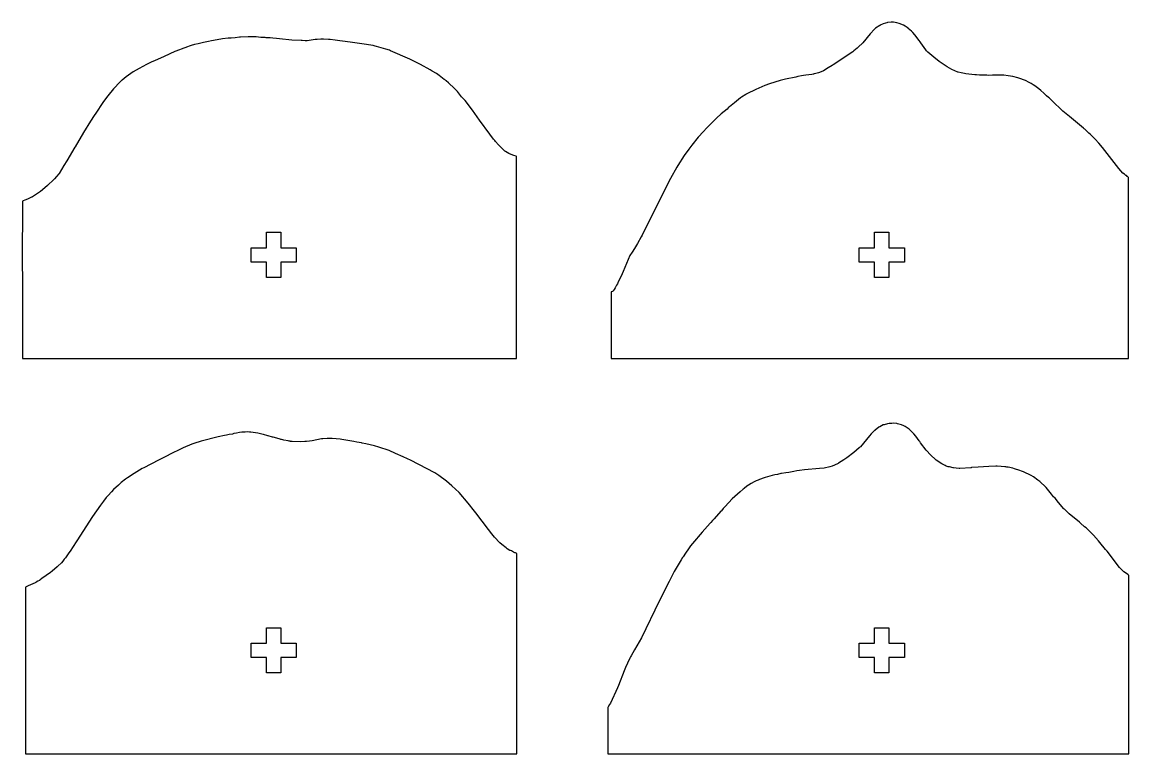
# Model space of a CAD drawing. Header units: metres. Extents: x -88 to 939, y 68 to 1362.
# Drawn here: x -78.1 to 286, y 328.1 to 568.6 of the extents above; entities that cross this region are included whole.
import ezdxf

# ---------------------------------------------------------------- set-up
doc = ezdxf.new("R2010")
doc.units = ezdxf.units.M

msp = doc.modelspace()

# ---------------------------------------------------------------- linework, layer by layer
for p, q in [((205.109, 568.081), (204.194, 567.609)), ((205.934, 568.292), (205.109, 568.081)), ((206.339, 568.423), (205.934, 568.292)), ((206.562, 568.462), (206.339, 568.423)), ((207.794, 568.63), (206.562, 568.462)), ((208.538, 568.573), (207.794, 568.63)), ((209.627, 568.395), (208.538, 568.573)), ((210.369, 568.203), (209.627, 568.395)), ((211.817, 567.614), (210.369, 568.203)), ((200.897, 564.787), (198.418, 561.881)), ((202.329, 566.286), (200.897, 564.787)), ((202.655, 566.598), (202.329, 566.286)), ((204.009, 567.493), (202.655, 566.598)), ((204.12, 567.57), (204.009, 567.493)), ((204.161, 567.597), (204.12, 567.57)), ((204.194, 567.609), (204.161, 567.597)), ((212.401, 567.306), (211.817, 567.614)), ((213.381, 566.607), (212.401, 567.306)), ((213.43, 566.559), (213.381, 566.607)), ((214.467, 565.711), (213.43, 566.559)), ((214.872, 565.266), (214.467, 565.711)), ((215.565, 564.421), (214.872, 565.266)), ((216.955, 562.589), (215.565, 564.421)), ((-23.1299, 560.714), (-23.6255, 560.543)), ((-22.4774, 560.91), (-23.1299, 560.714)), ((-21.3218, 561.232), (-22.4774, 560.91)), ((-20.1617, 561.521), (-21.3218, 561.232)), ((-18.3682, 561.91), (-20.1617, 561.521)), ((-16.7453, 562.31), (-18.3682, 561.91)), ((-15.7461, 562.485), (-16.7453, 562.31)), ((-15.118, 562.608), (-15.7461, 562.485)), ((-12.1158, 563.096), (-15.118, 562.608)), ((-10.2903, 563.314), (-12.1158, 563.096)), ((-9.2488, 563.414), (-10.2903, 563.314)), ((-8.0333, 563.473), (-9.2488, 563.414)), ((-6.6013, 563.654), (-8.0333, 563.473)), ((-6.2198, 563.684), (-6.6013, 563.654)), ((-3.6743, 563.819), (-6.2198, 563.684)), ((-2.1904, 563.771), (-3.6743, 563.819)), ((-1.1083, 563.752), (-2.1904, 563.771)), ((0.5023, 563.581), (-1.1083, 563.752)), ((0.6893, 563.579), (0.5023, 563.581)), ((1.9063, 563.528), (0.6893, 563.579)), ((2.236, 563.498), (1.9063, 563.528)), ((2.3535, 563.48), (2.236, 563.498)), ((3.5437, 563.421), (2.3535, 563.48)), ((4.3859, 563.407), (3.5437, 563.421)), ((5.6117, 563.229), (4.3859, 563.407)), ((6.5989, 563.168), (5.6117, 563.229)), ((10.6636, 562.727), (6.5989, 563.168)), ((13.6795, 562.546), (10.6636, 562.727)), ((14.0576, 562.548), (13.6795, 562.546)), ((15.0297, 562.483), (14.0576, 562.548)), ((15.6657, 562.518), (15.0297, 562.483)), ((18.2863, 562.909), (15.6657, 562.518)), ((19.0385, 562.945), (18.2863, 562.909)), ((20.2428, 563.029), (19.0385, 562.945)), ((20.3253, 563.038), (20.2428, 563.029)), ((20.7485, 563.068), (20.3253, 563.038)), ((21.0213, 563.066), (20.7485, 563.068)), ((22.7448, 562.916), (21.0213, 563.066)), ((23.28, 562.912), (22.7448, 562.916)), ((24.8925, 562.717), (23.28, 562.912)), ((26.4941, 562.471), (24.8925, 562.717)), ((27.3085, 562.404), (26.4941, 562.471)), ((29.8001, 562.092), (27.3085, 562.404)), ((35.2063, 561.309), (29.8001, 562.092)), ((35.8252, 561.202), (35.2063, 561.309)), ((36.6312, 561.031), (35.8252, 561.202)), ((37.3588, 560.909), (36.6312, 561.031)), ((38.0543, 560.757), (37.3588, 560.909)), ((38.5499, 560.62), (38.0543, 560.757)), ((41.5738, 559.73), (38.5499, 560.62)), ((198.418, 561.881), (196.944, 560.378)), ((217.335, 562.124), (216.955, 562.589)), ((217.553, 561.838), (217.335, 562.124)), ((219.198, 559.482), (217.553, 561.838)), ((-31.5625, 557.224), (-34.3394, 556.071)), ((-31.2984, 557.353), (-31.5625, 557.224)), ((-27.7829, 558.939), (-31.2984, 557.353)), ((-26.2549, 559.575), (-27.7829, 558.939)), ((-25.7137, 559.75), (-26.2549, 559.575)), ((-23.6255, 560.543), (-25.7137, 559.75)), ((42.744, 559.365), (41.5738, 559.73)), ((43.0648, 559.247), (42.744, 559.365)), ((49.4354, 556.432), (43.0648, 559.247)), ((195.188, 558.916), (188.687, 554.613)), ((195.55, 559.195), (195.188, 558.916)), ((196.611, 560.052), (195.55, 559.195)), ((196.944, 560.378), (196.611, 560.052)), ((219.404, 559.239), (219.198, 559.482)), ((219.867, 558.785), (219.404, 559.239)), ((221.774, 557.077), (219.867, 558.785)), ((223.587, 555.726), (221.774, 557.077)), ((-39.5861, 553.427), (-41.4921, 552.291)), ((-37.1146, 554.72), (-39.5861, 553.427)), ((-35.6155, 555.465), (-37.1146, 554.72)), ((-34.3394, 556.071), (-35.6155, 555.465)), ((49.6741, 556.338), (49.4354, 556.432)), ((50.323, 555.998), (49.6741, 556.338)), ((52.9874, 554.659), (50.323, 555.998)), ((56.2012, 552.957), (52.9874, 554.659)), ((187.111, 553.586), (185.527, 552.665)), ((188.361, 554.375), (187.111, 553.586)), ((188.544, 554.504), (188.361, 554.375)), ((188.687, 554.613), (188.544, 554.504)), ((224.616, 555.027), (223.587, 555.726)), ((225.839, 554.142), (224.616, 555.027)), ((226.169, 553.928), (225.839, 554.142)), ((227.708, 553.021), (226.169, 553.928)), ((-43.7962, 550.628), (-45.172, 549.548)), ((-41.4921, 552.291), (-43.7962, 550.628)), ((56.8047, 552.56), (56.2012, 552.957)), ((58.2123, 551.725), (56.8047, 552.56)), ((59.0616, 551.134), (58.2123, 551.725)), ((60.7955, 549.817), (59.0616, 551.134)), ((61.1746, 549.552), (60.7955, 549.817)), ((173.044, 549.898), (171.759, 549.569)), ((176.412, 550.573), (173.044, 549.898)), ((177.061, 550.729), (176.412, 550.573)), ((178.337, 550.932), (177.061, 550.729)), ((178.964, 551.062), (178.337, 550.932)), ((179.696, 551.151), (178.964, 551.062)), ((181.683, 551.457), (179.696, 551.151)), ((182.224, 551.553), (181.683, 551.457)), ((182.356, 551.585), (182.224, 551.553)), ((182.542, 551.642), (182.356, 551.585)), ((183.447, 551.873), (182.542, 551.642)), ((183.93, 552.013), (183.447, 551.873)), ((185.305, 552.564), (183.93, 552.013)), ((185.527, 552.665), (185.305, 552.564)), ((229.706, 552.18), (227.708, 553.021)), ((229.834, 552.148), (229.706, 552.18)), ((230.822, 551.923), (229.834, 552.148)), ((231.941, 551.72), (230.822, 551.923)), ((232.33, 551.627), (231.941, 551.72)), ((235.261, 551.315), (232.33, 551.627)), ((235.908, 551.287), (235.261, 551.315)), ((236.822, 551.198), (235.908, 551.287)), ((237.475, 551.236), (236.822, 551.198)), ((238.299, 551.198), (237.475, 551.236)), ((239.222, 551.183), (238.299, 551.198)), ((239.717, 551.137), (239.222, 551.183)), ((241.124, 551.204), (239.717, 551.137)), ((241.809, 551.248), (241.124, 551.204)), ((242.3, 551.239), (241.809, 551.248)), ((242.67, 551.207), (242.3, 551.239)), ((243.916, 551.211), (242.67, 551.207)), ((244.158, 551.174), (243.916, 551.211)), ((244.809, 551.15), (244.158, 551.174)), ((246.252, 551.015), (244.809, 551.15)), ((247.803, 550.748), (246.252, 551.015)), ((249.478, 550.307), (247.803, 550.748)), ((250.116, 550.097), (249.478, 550.307)), ((251.69, 549.521), (250.116, 550.097)), ((-47.9903, 546.69), (-49.8391, 544.417)), ((-47.9079, 546.783), (-47.9903, 546.69)), ((-47.3975, 547.324), (-47.9079, 546.783)), ((-46.4868, 548.335), (-47.3975, 547.324)), ((-45.8374, 548.956), (-46.4868, 548.335)), ((-45.3236, 549.422), (-45.8374, 548.956)), ((-45.172, 549.548), (-45.3236, 549.422)), ((61.3964, 549.358), (61.1746, 549.552)), ((62.1945, 548.726), (61.3964, 549.358)), ((64.1664, 546.835), (62.1945, 548.726)), ((65.0965, 545.787), (64.1664, 546.835)), ((163.246, 546.519), (160.26, 545.019)), ((166.201, 547.765), (163.246, 546.519)), ((167.773, 548.326), (166.201, 547.765)), ((171.249, 549.429), (167.773, 548.326)), ((171.759, 549.569), (171.249, 549.429)), ((251.951, 549.408), (251.69, 549.521)), ((253.14, 548.833), (251.951, 549.408)), ((253.793, 548.456), (253.14, 548.833)), ((254.521, 548.006), (253.793, 548.456)), ((255.036, 547.663), (254.521, 548.006)), ((256.326, 546.676), (255.036, 547.663)), ((257.06, 546.134), (256.326, 546.676)), ((258.007, 545.288), (257.06, 546.134)), ((-51.2367, 542.577), (-51.5077, 542.207)), ((-49.8391, 544.417), (-51.2367, 542.577)), ((66.5164, 544.113), (65.0965, 545.787)), ((67.6766, 542.831), (66.5164, 544.113)), ((70.045, 539.69), (67.6766, 542.831)), ((158.249, 543.721), (156.211, 542.137)), ((158.512, 543.914), (158.249, 543.721)), ((159.965, 544.859), (158.512, 543.914)), ((160.136, 544.962), (159.965, 544.859)), ((160.26, 545.019), (160.136, 544.962)), ((258.37, 544.911), (258.007, 545.288)), ((258.933, 544.416), (258.37, 544.911)), ((259.587, 543.888), (258.933, 544.416)), ((259.844, 543.652), (259.587, 543.888)), ((260.277, 543.221), (259.844, 543.652)), ((261.871, 541.683), (260.277, 543.221)), ((-51.5077, 542.207), (-53.7968, 538.757)), ((72.3663, 536.401), (70.045, 539.69)), ((153.796, 540.07), (151.879, 538.445)), ((154.168, 540.427), (153.796, 540.07)), ((154.278, 540.542), (154.168, 540.427)), ((154.622, 540.835), (154.278, 540.542)), ((156.211, 542.137), (154.622, 540.835)), ((263.037, 540.603), (261.871, 541.683)), ((264.064, 539.617), (263.037, 540.603)), ((264.292, 539.379), (264.064, 539.617)), ((265.942, 538.004), (264.292, 539.379)), ((-55.565, 536.08), (-57.8749, 532.371)), ((-54.3486, 537.959), (-55.565, 536.08)), ((-53.7968, 538.757), (-54.3486, 537.959)), ((75.7417, 531.812), (72.3663, 536.401)), ((148.711, 535.46), (148.096, 534.867)), ((149.112, 535.875), (148.711, 535.46)), ((150.365, 537.107), (149.112, 535.875)), ((151.879, 538.445), (150.365, 537.107)), ((266.477, 537.582), (265.942, 538.004)), ((271.023, 533.791), (266.477, 537.582)), ((-57.8749, 532.371), (-60.6282, 527.67)), ((77.0338, 530.142), (75.7417, 531.812)), ((146.088, 532.714), (144.321, 530.845)), ((146.999, 533.748), (146.088, 532.714)), ((148.096, 534.867), (146.999, 533.748)), ((271.31, 533.561), (271.023, 533.791)), ((271.5, 533.392), (271.31, 533.561)), ((272.847, 532.117), (271.5, 533.392)), ((273.35, 531.706), (272.847, 532.117)), ((274.59, 530.491), (273.35, 531.706)), ((77.4023, 529.68), (77.0338, 530.142)), ((77.6254, 529.43), (77.4023, 529.68)), ((78.5932, 528.251), (77.6254, 529.43)), ((78.845, 528.028), (78.5932, 528.251)), ((80.5781, 526.358), (78.845, 528.028)), ((142.208, 528.187), (141.248, 526.899)), ((144.321, 530.845), (142.208, 528.187)), ((274.915, 530.147), (274.59, 530.491)), ((276.115, 528.796), (274.915, 530.147)), ((277.252, 527.463), (276.115, 528.796)), ((-60.702, 527.552), (-63.3736, 523.064)), ((-60.6282, 527.67), (-60.702, 527.552)), ((80.6973, 526.263), (80.5781, 526.358)), ((80.9166, 526.132), (80.6973, 526.263)), ((81.9814, 525.473), (80.9166, 526.132)), ((83.3496, 524.925), (81.9814, 525.473)), ((83.7235, 524.75), (83.3496, 524.925)), ((84.4823, 524.533), (83.7235, 524.75)), ((84.5746, 524.503), (84.4823, 524.533)), ((84.5815, 489.518), (84.5746, 524.503)), ((139.741, 524.798), (137.629, 521.522)), ((141.248, 526.899), (139.741, 524.798)), ((282.683, 520.55), (277.252, 527.463)), ((-64.2875, 521.452), (-65.1067, 520.201)), ((-63.3736, 523.064), (-64.2875, 521.452)), ((137.269, 520.922), (135.163, 517.193)), ((137.629, 521.522), (137.269, 520.922)), ((-67.3697, 517.085), (-67.6994, 516.73)), ((-66.7719, 517.847), (-67.3697, 517.085)), ((-66.0076, 518.758), (-66.7719, 517.847)), ((-65.9096, 518.9), (-66.0076, 518.758)), ((-65.1067, 520.201), (-65.9096, 518.9)), ((135.163, 517.193), (131.097, 509.204)), ((284.035, 519.001), (282.683, 520.55)), ((284.488, 518.687), (284.035, 519.001)), ((285.024, 518.238), (284.488, 518.687)), ((285.174, 518.155), (285.024, 518.238)), ((285.468, 517.883), (285.174, 518.155)), ((285.524, 517.858), (285.468, 517.883)), ((285.721, 517.69), (285.524, 517.858)), ((285.822, 517.597), (285.721, 517.69)), ((285.831, 517.573), (285.822, 517.597)), ((285.83, 458.055), (285.831, 517.573)), ((-71.3604, 513.489), (-72.0256, 512.938)), ((-69.7377, 514.915), (-71.3604, 513.489)), ((-69.6864, 514.958), (-69.7377, 514.915)), ((-69.5723, 515.066), (-69.6864, 514.958)), ((-67.6994, 516.73), (-69.5723, 515.066)), ((-77.8954, 509.783), (-78.0362, 489.263)), ((-77.6898, 509.868), (-77.8954, 509.783)), ((-77.1805, 510.066), (-77.6898, 509.868)), ((-76.2458, 510.446), (-77.1805, 510.066)), ((-75.4083, 510.842), (-76.2458, 510.446)), ((-74.9228, 511.091), (-75.4083, 510.842)), ((-74.825, 511.138), (-74.9228, 511.091)), ((-74.6837, 511.216), (-74.825, 511.138)), ((-72.0256, 512.938), (-74.6837, 511.216)), ((131.097, 509.204), (125.874, 498.538)), ((2.3097, 494.479), (2.3097, 499.544)), ((2.3097, 499.544), (7.0646, 499.544)), ((7.0646, 499.544), (7.0646, 494.479)), ((202.31, 494.479), (202.31, 499.544)), ((202.31, 499.544), (207.065, 499.544)), ((207.065, 499.544), (207.065, 494.479)), ((124.301, 495.893), (123.359, 494.26)), ((125.587, 498.014), (124.301, 495.893)), ((125.874, 498.538), (125.587, 498.014)), ((-2.755, 489.725), (-2.755, 494.479)), ((-2.755, 494.479), (2.3097, 494.479)), ((7.0646, 494.479), (12.1294, 494.479)), ((12.1294, 494.479), (12.1294, 489.725)), ((121.885, 491.889), (121.247, 490.543)), ((122.572, 493.057), (121.885, 491.889)), ((123.359, 494.26), (122.572, 493.057)), ((197.245, 489.725), (197.245, 494.479)), ((197.245, 494.479), (202.31, 494.479)), ((207.065, 494.479), (212.129, 494.479)), ((212.129, 494.479), (212.129, 489.725)), ((-78.0362, 489.263), (-78.0543, 488.703)), ((-78.0543, 488.703), (-77.9973, 487.654)), ((2.3097, 489.725), (-2.755, 489.725)), ((2.3097, 484.66), (2.3097, 489.725)), ((12.1294, 489.725), (7.0646, 489.725)), ((7.0646, 489.725), (7.0646, 484.66)), ((84.5752, 458.055), (84.5937, 488.957)), ((84.5937, 488.957), (84.5815, 489.518)), ((121.247, 490.543), (119.63, 486.599)), ((202.31, 489.725), (197.245, 489.725)), ((202.31, 484.66), (202.31, 489.725)), ((212.129, 489.725), (207.065, 489.725)), ((207.065, 489.725), (207.065, 484.66)), ((-77.9973, 487.654), (-78.0018, 487.454)), ((-78.0018, 487.454), (-77.943, 486.012)), ((-77.943, 486.012), (-77.9599, 485.411)), ((-77.9599, 485.411), (-77.8956, 483.931)), ((7.0646, 484.66), (2.3097, 484.66)), ((119.335, 485.918), (117.89, 482.921)), ((119.63, 486.599), (119.335, 485.918)), ((207.065, 484.66), (202.31, 484.66)), ((-77.8956, 483.931), (-77.8956, 458.055)), ((116.671, 480.777), (116.295, 480.339)), ((116.965, 481.248), (116.671, 480.777)), ((117.473, 482.17), (116.965, 481.248)), ((117.733, 482.607), (117.473, 482.17)), ((117.89, 482.921), (117.733, 482.607)), ((115.646, 479.877), (115.644, 458.055)), ((115.711, 479.911), (115.646, 479.877)), ((116.123, 480.104), (115.711, 479.911)), ((116.295, 480.339), (116.123, 480.104)), ((-77.8956, 458.055), (84.5752, 458.055)), ((115.644, 458.055), (285.83, 458.055)), ((-8.8574, 433.213), (-9.9641, 433.02)), ((-8.3825, 433.344), (-8.8574, 433.213)), ((-7.5225, 433.476), (-8.3825, 433.344)), ((-6.5865, 433.701), (-7.5225, 433.476)), ((-5.7699, 433.787), (-6.5865, 433.701)), ((-4.7473, 433.844), (-5.7699, 433.787)), ((-4.0667, 433.896), (-4.7473, 433.844)), ((-3.2985, 433.844), (-4.0667, 433.896)), ((-2.828, 433.844), (-3.2985, 433.844)), ((-2.0739, 433.691), (-2.828, 433.844)), ((-0.4823, 433.445), (-2.0739, 433.691)), ((1.2457, 433.037), (-0.4823, 433.445)), ((201.244, 433.22), (200.665, 432.567)), ((202.234, 434.233), (201.244, 433.22)), ((202.347, 434.353), (202.234, 434.233)), ((202.376, 434.38), (202.347, 434.353)), ((202.51, 434.469), (202.376, 434.38)), ((202.579, 434.526), (202.51, 434.469)), ((203.699, 435.428), (202.579, 434.526)), ((204.026, 435.618), (203.699, 435.428)), ((205.184, 436.2), (204.026, 435.618)), ((205.383, 436.271), (205.184, 436.2)), ((205.438, 436.282), (205.383, 436.271)), ((206.532, 436.579), (205.438, 436.282)), ((207.15, 436.659), (206.532, 436.579)), ((207.955, 436.713), (207.15, 436.659)), ((208.696, 436.779), (207.955, 436.713)), ((209.678, 436.619), (208.696, 436.779)), ((209.896, 436.609), (209.678, 436.619)), ((211.158, 436.263), (209.896, 436.609)), ((211.231, 436.233), (211.158, 436.263)), ((211.973, 435.906), (211.231, 436.233)), ((212.443, 435.644), (211.973, 435.906)), ((213.38, 435.023), (212.443, 435.644)), ((213.683, 434.829), (213.38, 435.023)), ((213.957, 434.576), (213.683, 434.829)), ((214.776, 433.763), (213.957, 434.576)), ((214.936, 433.598), (214.776, 433.763)), ((215.205, 433.267), (214.936, 433.598)), ((215.872, 432.491), (215.205, 433.267)), ((-22.232, 429.827), (-25.0327, 428.676)), ((-21.8749, 429.942), (-22.232, 429.827)), ((-20.9393, 430.295), (-21.8749, 429.942)), ((-19.7752, 430.643), (-20.9393, 430.295)), ((-19.1399, 430.86), (-19.7752, 430.643)), ((-13.5691, 432.277), (-19.1399, 430.86)), ((-11.4431, 432.713), (-13.5691, 432.277)), ((-10.7977, 432.834), (-11.4431, 432.713)), ((-9.9641, 433.02), (-10.7977, 432.834)), ((1.3245, 433.025), (1.2457, 433.037)), ((2.7489, 432.628), (1.3245, 433.025)), ((2.8335, 432.593), (2.7489, 432.628)), ((4.3157, 432.183), (2.8335, 432.593)), ((4.4778, 432.166), (4.3157, 432.183)), ((5.7127, 431.8), (4.4778, 432.166)), ((6.84, 431.537), (5.7127, 431.8)), ((7.0507, 431.456), (6.84, 431.537)), ((7.2081, 431.381), (7.0507, 431.456)), ((7.6607, 431.266), (7.2081, 431.381)), ((7.9904, 431.225), (7.6607, 431.266)), ((9.4762, 430.929), (7.9904, 431.225)), ((9.7429, 430.858), (9.4762, 430.929)), ((10.0988, 430.81), (9.7429, 430.858)), ((10.1981, 430.788), (10.0988, 430.81)), ((10.4324, 430.78), (10.1981, 430.788)), ((10.7899, 430.785), (10.4324, 430.78)), ((13.5373, 430.664), (10.7899, 430.785)), ((14.9702, 430.772), (13.5373, 430.664)), ((15.3422, 430.768), (14.9702, 430.772)), ((15.4869, 430.776), (15.3422, 430.768)), ((16.4182, 430.864), (15.4869, 430.776)), ((17.371, 431.005), (16.4182, 430.864)), ((20.4135, 431.602), (17.371, 431.005)), ((20.5863, 431.626), (20.4135, 431.602)), ((20.8475, 431.633), (20.5863, 431.626)), ((22.2451, 431.764), (20.8475, 431.633)), ((23.8766, 431.783), (22.2451, 431.764)), ((23.9124, 431.782), (23.8766, 431.783)), ((25.2797, 431.659), (23.9124, 431.782)), ((26.5659, 431.511), (25.2797, 431.659)), ((27.1127, 431.431), (26.5659, 431.511)), ((31.0339, 430.738), (27.1127, 431.431)), ((31.9941, 430.546), (31.0339, 430.738)), ((33.5865, 430.293), (31.9941, 430.546)), ((33.8289, 430.249), (33.5865, 430.293)), ((34.9762, 429.967), (33.8289, 430.249)), ((37.8069, 429.314), (34.9762, 429.967)), ((198.652, 430.156), (197.648, 429.038)), ((200.665, 432.567), (198.652, 430.156)), ((216.977, 430.987), (215.872, 432.491)), ((217.187, 430.725), (216.977, 430.987)), ((217.449, 430.346), (217.187, 430.725)), ((219.273, 427.894), (217.449, 430.346)), ((-30.351, 426.085), (-33.2218, 424.67)), ((-29.3235, 426.556), (-30.351, 426.085)), ((-25.7626, 428.362), (-29.3235, 426.556)), ((-25.0327, 428.676), (-25.7626, 428.362)), ((39.2677, 428.915), (37.8069, 429.314)), ((42.663, 427.743), (39.2677, 428.915)), ((44.7278, 426.827), (42.663, 427.743)), ((47.2445, 425.758), (44.7278, 426.827)), ((195.535, 427.149), (193.199, 425.422)), ((197.305, 428.709), (195.535, 427.149)), ((197.529, 428.911), (197.305, 428.709)), ((197.648, 429.038), (197.529, 428.911)), ((220.822, 426.212), (219.273, 427.894)), ((221.033, 426.004), (220.822, 426.212)), ((222.143, 425.004), (221.033, 426.004)), ((-33.2218, 424.67), (-38.0355, 422.127)), ((48.6929, 425.057), (47.2445, 425.758)), ((49.6439, 424.624), (48.6929, 425.057)), ((52.4604, 423.221), (49.6439, 424.624)), ((57.6449, 420.428), (52.4604, 423.221)), ((187.636, 422.38), (185.711, 422.027)), ((188.366, 422.61), (187.636, 422.38)), ((189.172, 422.956), (188.366, 422.61)), ((190.343, 423.532), (189.172, 422.956)), ((190.479, 423.613), (190.343, 423.532)), ((192.231, 424.728), (190.479, 423.613)), ((193.199, 425.422), (192.231, 424.728)), ((222.61, 424.637), (222.143, 425.004)), ((223.098, 424.274), (222.61, 424.637)), ((223.938, 423.702), (223.098, 424.274)), ((224.407, 423.421), (223.938, 423.702)), ((225.098, 423.049), (224.407, 423.421)), ((225.534, 422.83), (225.098, 423.049)), ((225.93, 422.67), (225.534, 422.83)), ((226.579, 422.458), (225.93, 422.67)), ((227.016, 422.37), (226.579, 422.458)), ((228.149, 422.107), (227.016, 422.37)), ((236.378, 422.353), (234.202, 422.163)), ((239.873, 422.575), (236.378, 422.353)), ((242.254, 422.599), (239.873, 422.575)), ((242.665, 422.619), (242.254, 422.599)), ((243.975, 422.527), (242.665, 422.619)), ((245.208, 422.387), (243.975, 422.527)), ((245.486, 422.377), (245.208, 422.387)), ((245.796, 422.342), (245.486, 422.377)), ((246.29, 422.299), (245.796, 422.342)), ((247.789, 421.968), (246.29, 422.299)), ((-43.446, 418.826), (-44.0426, 418.388)), ((-41.2304, 420.279), (-43.446, 418.826)), ((-38.5369, 421.826), (-41.2304, 420.279)), ((-38.0355, 422.127), (-38.5369, 421.826)), ((59.017, 419.543), (57.6449, 420.428)), ((61.5735, 417.659), (59.017, 419.543)), ((166.048, 418.828), (164.438, 418.246)), ((166.393, 418.965), (166.048, 418.828)), ((168.69, 419.593), (166.393, 418.965)), ((169.529, 419.807), (168.69, 419.593)), ((170.405, 419.942), (169.529, 419.807)), ((171.482, 420.177), (170.405, 419.942)), ((171.686, 420.198), (171.482, 420.177)), ((173.139, 420.453), (171.686, 420.198)), ((174.086, 420.586), (173.139, 420.453)), ((174.718, 420.693), (174.086, 420.586)), ((175.795, 420.921), (174.718, 420.693)), ((176.739, 421.094), (175.795, 420.921)), ((177.678, 421.242), (176.739, 421.094)), ((179.255, 421.431), (177.678, 421.242)), ((184.206, 421.871), (179.255, 421.431)), ((185.711, 422.027), (184.206, 421.871)), ((228.342, 422.056), (228.149, 422.107)), ((229.151, 421.936), (228.342, 422.056)), ((230.147, 421.86), (229.151, 421.936)), ((230.276, 421.854), (230.147, 421.86)), ((230.328, 421.853), (230.276, 421.854)), ((233.939, 422.138), (230.328, 421.853)), ((234.054, 422.145), (233.939, 422.138)), ((234.202, 422.163), (234.054, 422.145)), ((248.325, 421.737), (247.789, 421.968)), ((248.352, 421.733), (248.325, 421.737)), ((248.658, 421.634), (248.352, 421.733)), ((249.805, 421.327), (248.658, 421.634)), ((250.059, 421.205), (249.805, 421.327)), ((250.623, 421.022), (250.059, 421.205)), ((251.352, 420.732), (250.623, 421.022)), ((253.806, 419.523), (251.352, 420.732)), ((254.569, 419.088), (253.806, 419.523)), ((255.989, 418.081), (254.569, 419.088)), ((-46.3772, 416.437), (-48.0465, 414.929)), ((-45.7455, 417.034), (-46.3772, 416.437)), ((-45.4496, 417.281), (-45.7455, 417.034)), ((-44.0426, 418.388), (-45.4496, 417.281)), ((63.3277, 416.154), (61.5735, 417.659)), ((65.6505, 413.933), (63.3277, 416.154)), ((159.063, 415.06), (158.103, 414.188)), ((159.398, 415.33), (159.063, 415.06)), ((160.327, 416.034), (159.398, 415.33)), ((160.849, 416.382), (160.327, 416.034)), ((161.756, 416.926), (160.849, 416.382)), ((162.674, 417.452), (161.756, 416.926)), ((163.337, 417.797), (162.674, 417.452)), ((163.995, 418.035), (163.337, 417.797)), ((164.438, 418.246), (163.995, 418.035)), ((256.302, 417.877), (255.989, 418.081)), ((256.37, 417.838), (256.302, 417.877)), ((256.725, 417.561), (256.37, 417.838)), ((258.694, 415.711), (256.725, 417.561)), ((258.802, 415.603), (258.694, 415.711)), ((260.492, 413.482), (258.802, 415.603)), ((-50.3762, 412.297), (-51.3136, 411.106)), ((-49.7984, 413.004), (-50.3762, 412.297)), ((-48.6924, 414.245), (-49.7984, 413.004)), ((-48.0465, 414.929), (-48.6924, 414.245)), ((68.7004, 410.444), (65.6505, 413.933)), ((155.505, 411.849), (153.197, 409.382)), ((156.363, 412.656), (155.505, 411.849)), ((158.103, 414.188), (156.363, 412.656)), ((261.182, 412.575), (260.492, 413.482)), ((261.688, 412.086), (261.182, 412.575)), ((262.798, 410.693), (261.688, 412.086)), ((-52.2458, 409.87), (-54.8967, 406.13)), ((-51.3136, 411.106), (-52.2458, 409.87)), ((70.7115, 407.901), (68.7004, 410.444)), ((71.1721, 407.254), (70.7115, 407.901)), ((151.773, 407.826), (149.552, 405.363)), ((151.929, 408.01), (151.773, 407.826)), ((152.523, 408.677), (151.929, 408.01)), ((152.973, 409.157), (152.523, 408.677)), ((153.197, 409.382), (152.973, 409.157)), ((264.616, 408.638), (262.798, 410.693)), ((264.775, 408.472), (264.616, 408.638)), ((264.883, 408.373), (264.775, 408.472)), ((265.214, 408.05), (264.883, 408.373)), ((266.042, 407.271), (265.214, 408.05)), ((-54.8967, 406.13), (-60.1078, 398.137)), ((75.3002, 401.826), (71.1721, 407.254)), ((148.455, 404.125), (148.201, 403.88)), ((149.052, 404.773), (148.455, 404.125)), ((149.552, 405.363), (149.052, 404.773)), ((266.358, 406.992), (266.042, 407.271)), ((269.784, 404.246), (266.358, 406.992)), ((269.833, 404.204), (269.784, 404.246)), ((269.882, 404.164), (269.833, 404.204)), ((270.105, 403.946), (269.882, 404.164)), ((76.4614, 400.358), (75.3002, 401.826)), ((145.599, 400.952), (142.486, 397.191)), ((148.201, 403.88), (145.599, 400.952)), ((271.419, 402.75), (270.105, 403.946)), ((271.91, 402.343), (271.419, 402.75)), ((272.755, 401.524), (271.91, 402.343)), ((274.303, 399.939), (272.755, 401.524)), ((-60.1078, 398.137), (-61.5314, 395.877)), ((77.3356, 399.305), (76.4614, 400.358)), ((79.1118, 397.43), (77.3356, 399.305)), ((79.7309, 396.863), (79.1118, 397.43)), ((81.1037, 395.805), (79.7309, 396.863)), ((142.486, 397.191), (141.826, 396.423)), ((276.028, 398.091), (274.303, 399.939)), ((276.476, 397.569), (276.028, 398.091)), ((278.325, 395.224), (276.476, 397.569)), ((-62.929, 393.861), (-63.8235, 392.497)), ((-62.0875, 395.045), (-62.929, 393.861)), ((-61.5314, 395.877), (-62.0875, 395.045)), ((81.2651, 395.656), (81.1037, 395.805)), ((81.5249, 395.465), (81.2651, 395.656)), ((82.4113, 394.939), (81.5249, 395.465)), ((82.4875, 394.897), (82.4113, 394.939)), ((82.5381, 394.873), (82.4875, 394.897)), ((82.9063, 394.769), (82.5381, 394.873)), ((83.6114, 394.358), (82.9063, 394.769)), ((84.0552, 394.184), (83.6114, 394.358)), ((84.2178, 394.15), (84.0552, 394.184)), ((84.6727, 393.947), (84.2178, 394.15)), ((84.6476, 364.855), (84.677, 393.926)), ((84.677, 393.926), (84.6727, 393.947)), ((140.089, 394.009), (139.382, 392.874)), ((141.173, 395.454), (140.089, 394.009)), ((141.826, 396.423), (141.173, 395.454)), ((278.794, 394.652), (278.325, 395.224)), ((282.887, 389.338), (278.794, 394.652)), ((-66.5083, 389.533), (-68.1572, 388.082)), ((-66.3106, 389.715), (-66.5083, 389.533)), ((-65.1578, 390.868), (-66.3106, 389.715)), ((-64.6963, 391.435), (-65.1578, 390.868)), ((-64.1926, 392.021), (-64.6963, 391.435)), ((-63.8235, 392.497), (-64.1926, 392.021)), ((138.705, 391.854), (137.027, 389.053)), ((139.188, 392.603), (138.705, 391.854)), ((139.382, 392.874), (139.188, 392.603)), ((-68.7247, 387.661), (-71.6051, 385.655)), ((-68.1572, 388.082), (-68.7247, 387.661)), ((136.458, 388.045), (134.831, 384.924)), ((137.027, 389.053), (136.458, 388.045)), ((283.217, 388.948), (282.887, 389.338)), ((283.518, 388.653), (283.217, 388.948)), ((284.288, 387.924), (283.518, 388.653)), ((285.187, 387.318), (284.288, 387.924)), ((285.641, 387.066), (285.187, 387.318)), ((285.792, 386.96), (285.641, 387.066)), ((285.964, 386.846), (285.792, 386.96)), ((285.963, 357.494), (285.969, 386.815)), ((285.969, 386.815), (285.964, 386.846)), ((-76.0869, 383.308), (-76.9898, 382.911)), ((-76.9898, 382.911), (-76.988, 355.599)), ((-75.2499, 383.615), (-76.0869, 383.308)), ((-73.7797, 384.313), (-75.2499, 383.615)), ((-73.537, 384.424), (-73.7797, 384.313)), ((-73.4013, 384.492), (-73.537, 384.424)), ((-72.8503, 384.787), (-73.4013, 384.492)), ((-72.3654, 385.094), (-72.8503, 384.787)), ((-72.202, 385.219), (-72.3654, 385.094)), ((-72.0923, 385.281), (-72.202, 385.219)), ((-71.6051, 385.655), (-72.0923, 385.281)), ((134.761, 384.774), (131.46, 378.223)), ((134.831, 384.924), (134.761, 384.774)), ((131.46, 378.223), (125.652, 366.198)), ((2.3097, 364.479), (2.3097, 369.544)), ((2.3097, 369.544), (7.0646, 369.544)), ((7.0646, 369.544), (7.0646, 364.479)), ((202.31, 364.479), (202.31, 369.544)), ((202.31, 369.544), (207.065, 369.544)), ((207.065, 369.544), (207.065, 364.479)), ((-2.755, 359.725), (-2.755, 364.479)), ((-2.755, 364.479), (2.3097, 364.479)), ((7.0646, 364.479), (12.1294, 364.479)), ((12.1294, 364.479), (12.1294, 359.725)), ((84.6568, 364.319), (84.6476, 364.855)), ((84.6731, 328.055), (84.6568, 364.319)), ((125.652, 366.198), (123.34, 362.252)), ((197.245, 359.725), (197.245, 364.479)), ((197.245, 364.479), (202.31, 364.479)), ((207.065, 364.479), (212.129, 364.479)), ((212.129, 364.479), (212.129, 359.725)), ((123.34, 362.252), (122.225, 360.242)), ((2.3097, 359.725), (-2.755, 359.725)), ((2.3097, 354.66), (2.3097, 359.725)), ((12.1294, 359.725), (7.0646, 359.725)), ((7.0646, 359.725), (7.0646, 354.66)), ((121.013, 357.82), (120.416, 356.439)), ((121.858, 359.526), (121.013, 357.82)), ((121.963, 359.758), (121.858, 359.526)), ((122.073, 359.986), (121.963, 359.758)), ((122.225, 360.242), (122.073, 359.986)), ((202.31, 359.725), (197.245, 359.725)), ((202.31, 354.66), (202.31, 359.725)), ((212.129, 359.725), (207.065, 359.725)), ((207.065, 359.725), (207.065, 354.66)), ((285.962, 357.44), (285.963, 357.494)), ((285.971, 357.399), (285.962, 357.44)), ((285.962, 328.055), (285.973, 357.373)), ((285.973, 357.373), (285.971, 357.399)), ((-76.988, 355.599), (-76.9912, 355.513)), ((-76.9912, 355.513), (-76.9894, 351.119)), ((7.0646, 354.66), (2.3097, 354.66)), ((120.021, 355.374), (118.138, 350.541)), ((120.416, 356.439), (120.021, 355.374)), ((207.065, 354.66), (202.31, 354.66)), ((-76.9894, 351.119), (-76.9947, 330.034)), ((117.812, 349.791), (115.436, 344.764)), ((118.138, 350.541), (117.812, 349.791)), ((114.758, 343.539), (114.582, 343.256)), ((114.582, 343.256), (114.583, 328.055)), ((115.196, 344.297), (114.758, 343.539)), ((115.436, 344.764), (115.196, 344.297)), ((-76.9947, 330.034), (-76.9916, 328.055)), ((-76.9916, 328.055), (23.9284, 328.055)), ((23.9284, 328.055), (23.9699, 328.057)), ((23.9699, 328.057), (24.0797, 328.055)), ((24.0797, 328.055), (84.6731, 328.055)), ((114.583, 328.055), (285.962, 328.055))]:
    msp.add_line(p, q)

doc.saveas('drawing.dxf')
